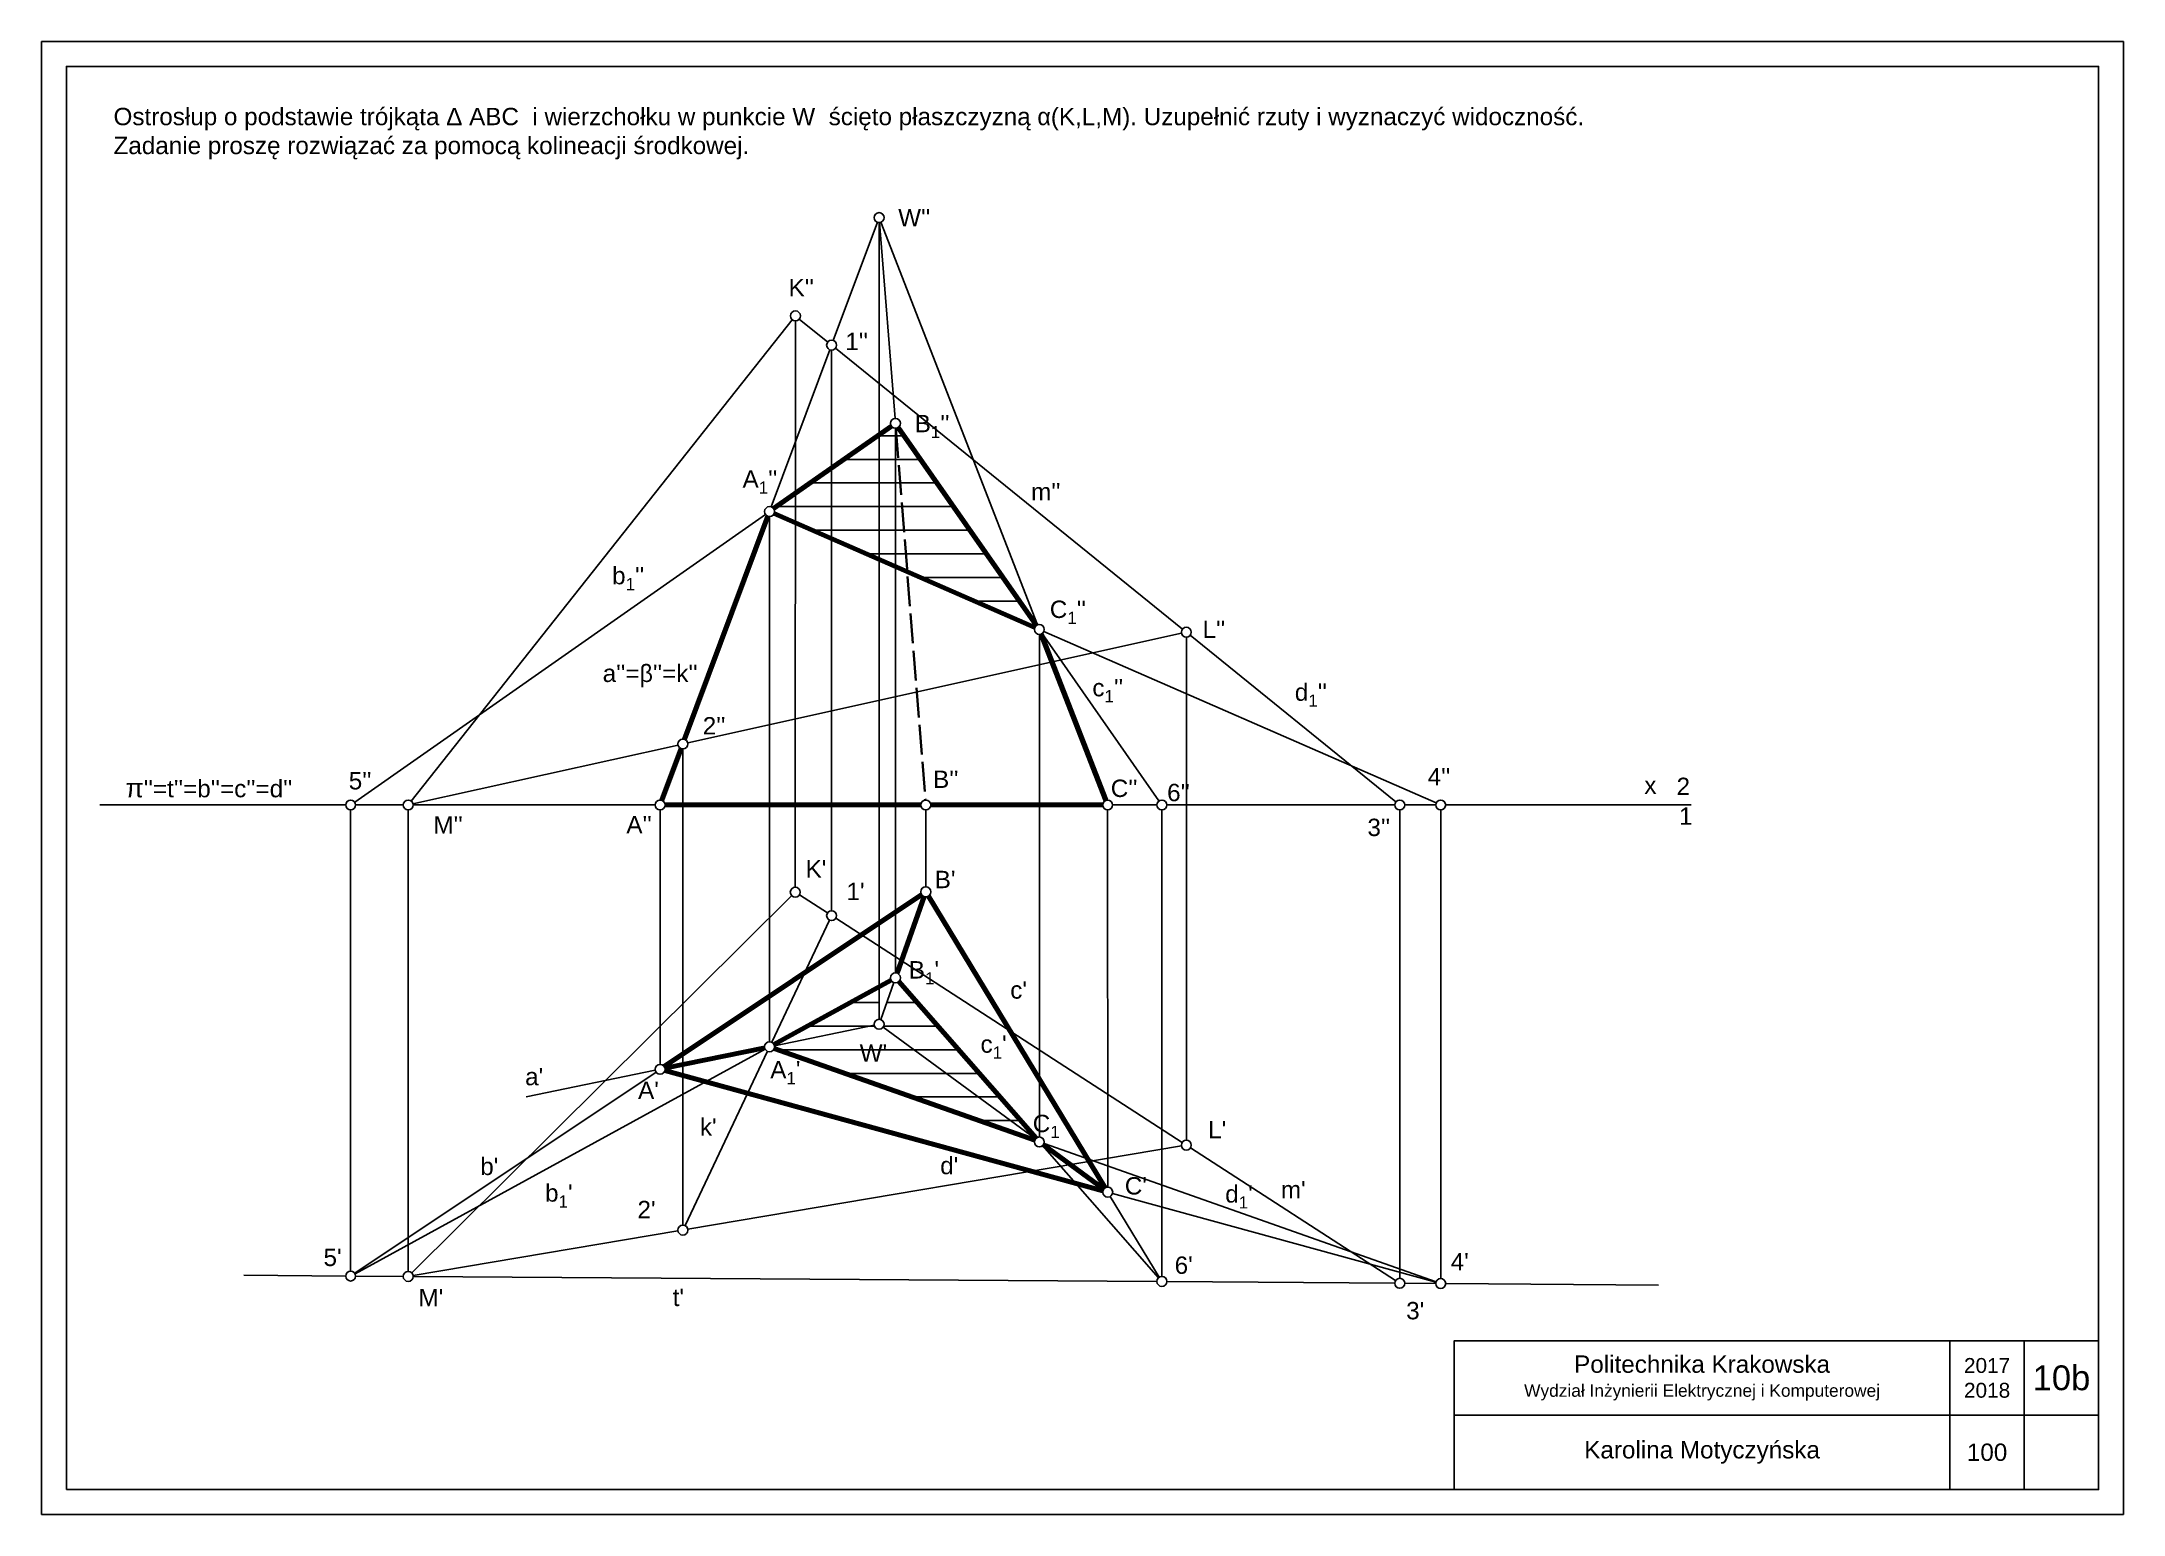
# Model space of a CAD drawing. Header units: inches. Extents: x 12 to 432, y 8 to 305.
import ezdxf

# ---------------------------------------------------------------- set-up
doc = ezdxf.new("R2010")
doc.units = ezdxf.units.IN
doc.header["$MEASUREMENT"] = 0
doc.linetypes.add('ACAD_ISO02W100', pattern=[15, 12, -3])
doc.styles.get("Standard").update_dxf_attribs({"font": 'arial.ttf'})
pattern_1 = [(0, (16.6146, 11.086), (0, 4.7625), [])]

msp = doc.modelspace()

# ---------------------------------------------------------------- hatches: boundary and pattern name
at = {"ltscale": 1.5}
h = msp.add_hatch(dxfattribs=at)
h.set_pattern_fill('LINE', color=256, scale=1.5)
h.set_pattern_definition(pattern_1)
h.paths.add_polyline_path([(164.05, 213.77), (159.66, 210.7, -0.15392), (159.84, 210.12, -0.103371), (159.75, 209.72), (164.05, 207.85)])
h.paths.add_polyline_path([(171.35, 218.89), (164.05, 213.77), (164.05, 207.85), (171.35, 204.66)])
h.paths.add_polyline_path([(180.94, 225.6), (171.35, 218.89), (171.35, 204.66), (180.94, 200.46)])
h.paths.add_polyline_path([(184.24, 226.91, -0.244693), (183.42, 227.34), (180.94, 225.6), (180.94, 200.46), (184.24, 199.02)])
h.paths.add_polyline_path([(184.24, 227.91), (184.24, 199.02), (186.62, 197.98)])
h.paths.add_polyline_path([(184.81, 227.09, -0.13335), (184.32, 226.91), (186.62, 197.98), (212.36, 186.74, -0.138163), (212.7, 187.15)])
h.paths.add_polyline_path([(185.23, 221.34), (193.17, 221.34), (193.17, 229.36), (185.23, 229.36)], flags=9)
h = msp.add_hatch(dxfattribs=at)
h.set_pattern_fill('LINE', color=256, scale=1.5)
h.set_pattern_definition(pattern_1)
h.paths.add_polyline_path([(184.9, 115.31, -0.271182), (183.91, 115.12), (181.27, 107.66, -0.318092), (181.94, 106.71, -0.159614), (181.75, 106.12), (213.27, 82.98)])
h.paths.add_polyline_path([(180.94, 114.26), (159.72, 102.65, -0.074606), (159.82, 102.37), (179.96, 106.51, -0.050724), (179.94, 106.71, -0.414214), (180.94, 107.71)])
h.paths.add_polyline_path([(181.75, 106.12, -0.650089), (179.96, 106.51), (159.82, 102.37, -0.050724), (159.84, 102.17, -0.084912), (159.78, 101.84), (212.33, 83.32, -0.073703), (212.47, 83.58)])
h.paths.add_polyline_path([(176.08, 97.23), (183.38, 97.23), (183.38, 104.44), (176.08, 104.44)], flags=24)

# ---------------------------------------------------------------- linework, layer by layer
for p, q in [((180.59, 268.45), (171.7, 244.61)), ((180.94, 107.71), (180.94, 268.39)), ((181.02, 268.39), (184.16, 228.91)), ((181.3, 268.45), (212.91, 187.27)), ((86.55, 151.73), (163.43, 248.79)), ((164.06, 248.57), (164.03, 134.35)), ((164.83, 248.94), (170.57, 244.3)), ((171, 242.74), (159.19, 211.06)), ((171.35, 242.67), (171.35, 129.62)), ((172.13, 243.04), (242.15, 186.41)), ((184.24, 226.91), (184.24, 117.07)), ((75.14, 151.52), (158.02, 209.55)), ((158.84, 103.17), (158.84, 209.12)), ((142.33, 163.46), (241.95, 185.56)), ((213.27, 185.33), (213.27, 83.98)), ((213.84, 185.52), (237.41, 151.76)), ((293.34, 151.34), (214.19, 185.93)), ((243.71, 185.15), (285.21, 151.57)), ((242.93, 184.78), (242.93, 83.33)), ((86.9, 151.16), (140.37, 163.02)), ((141.35, 162.24), (141.35, 66.2)), ((23.72, 150.94), (73.32, 150.94)), ((74.32, 56.93), (74.32, 149.94)), ((75.32, 150.94), (84.93, 150.94)), ((85.93, 149.94), (85.93, 56.85)), ((86.93, 150.94), (135.76, 150.94)), ((136.76, 98.63), (136.76, 149.94)), ((190.36, 134.42), (190.36, 149.94)), ((227.05, 149.94), (227.07, 73.86)), ((228.05, 150.94), (236.99, 150.94)), ((237.99, 149.94), (237.99, 55.85)), ((238.99, 150.94), (284.99, 150.94)), ((285.99, 149.94), (285.99, 55.48)), ((286.99, 150.94), (293.25, 150.94)), ((294.25, 55.43), (294.25, 149.94)), ((295.25, 150.94), (344.76, 150.94)), ((163.32, 132.65), (86.64, 56.56)), ((170.51, 129.16), (164.87, 132.81)), ((159.27, 103.07), (170.92, 127.72)), ((242.09, 82.88), (172.19, 128.08)), ((183.91, 115.12), (181.27, 107.66)), ((179.96, 106.51), (159.82, 102.37)), ((181.75, 106.12), (212.47, 83.58)), ((75.2, 56.41), (157.96, 101.69)), ((141.78, 66.1), (158.41, 101.26)), ((75.15, 56.49), (135.93, 97.08)), ((135.78, 97.43), (109.75, 92.08)), ((142.34, 65.37), (241.94, 82.17)), ((237.32, 55.6), (213.93, 82.23)), ((293.31, 54.76), (214.22, 82.65)), ((285.15, 55.03), (243.77, 81.79)), ((237.47, 55.71), (227.59, 72)), ((228.04, 72.59), (293.29, 54.69)), ((86.91, 56.02), (140.36, 65.03)), ((73.32, 55.94), (52.76, 56.08)), ((84.93, 55.86), (75.32, 55.93)), ((236.99, 54.82), (86.93, 55.85)), ((284.99, 54.49), (238.99, 54.81)), ((293.25, 54.43), (286.99, 54.48)), ((338.16, 54.13), (295.25, 54.42)), ((396.98, 12.88), (396.98, 42.88)), ((411.98, 12.88), (411.98, 42.88)), ((296.98, 27.88), (426.98, 27.88))]:
    msp.add_line(p, q)
at = {"lineweight": 70}
for p, q in [((159.66, 210.7), (183.42, 227.34)), ((184.81, 227.09), (212.7, 187.15)), ((158.49, 209.19), (141.7, 164.18)), ((212.36, 186.74), (159.75, 209.72)), ((213.63, 185.4), (226.69, 151.88)), ((141, 162.3), (137.11, 151.88)), ((137.76, 150.94), (189.36, 150.94)), ((191.36, 150.94), (226.05, 150.94)), ((137.6, 98.19), (189.53, 132.87)), ((190.02, 132.48), (184.57, 117.01)), ((226.55, 73.71), (190.88, 132.57)), ((159.72, 102.65), (183.36, 115.59)), ((184.9, 115.31), (212.61, 83.74)), ((157.86, 101.97), (137.74, 97.83)), ((212.33, 83.32), (159.78, 101.84)), ((137.73, 97.37), (226.11, 73.12)), ((214.08, 82.39), (226.27, 73.45))]:
    msp.add_line(p, q, dxfattribs=at)
at = {"linetype": 'ACAD_ISO02W100', "lineweight": 35, "ltscale": 0.5}
msp.add_line((184.32, 226.91), (190.28, 151.94), dxfattribs=at)
for points in [[(11.98, 7.88), (431.98, 7.88), (431.98, 304.88), (11.98, 304.88)], [(16.98, 12.88), (426.98, 12.88), (426.98, 299.88), (16.98, 299.88)], [(296.98, 12.88), (426.98, 12.88), (426.98, 42.88), (296.98, 42.88)]]:
    msp.add_lwpolyline(points, close=True)
for centre in [(180.94, 269.39), (164.06, 249.57), (171.35, 243.67), (184.24, 227.91), (158.84, 210.12), (213.27, 186.33), (242.93, 185.78), (141.35, 163.24), (74.32, 150.94), (85.93, 150.94), (136.76, 150.94), (190.36, 150.94), (227.05, 150.94), (237.99, 150.94), (285.99, 150.94), (294.25, 150.94), (190.36, 133.42), (164.03, 133.35), (171.35, 128.62), (184.24, 116.07), (180.94, 106.71), (158.84, 102.17), (136.76, 97.63), (213.27, 82.98), (242.93, 82.33), (227.07, 72.86), (141.35, 65.2), (74.32, 55.93), (85.93, 55.85), (237.99, 54.85), (285.99, 54.48), (294.25, 54.43)]:
    msp.add_circle(centre, 1)

# ---------------------------------------------------------------- texts
at = {"insert": (26.48, 291.53), "char_height": 3.5, "width": 487.7467, "attachment_point": 1}
msp.add_mtext('Ostrosłup o podstawie trójkąta Δ ABC  i wierzchołku w punkcie W  ścięto płaszczyzną {\\fSymbol|b0|i0|c2|p18;a}(K,L,M). Uzupełnić rzuty i wyznaczyć widoczność. \\PZadanie proszę rozwiązać za pomocą kolineacji środkowej.', dxfattribs=at)
for s, width, insert, char_height, attachment_point in [("W''", 8.9919, (184.79, 271.15), 3.5, 1), ("K''", 8.9919, (162.67, 257.04), 3.5, 1), ("1''", 8.9919, (174.12, 246.17), 3.5, 1), ("\\A1;B{\\H0.7x;\\S^ 1;}''", 8.9919, (188.12, 229.61), 3.5, 1), ("\\A1;A{\\H0.7x;\\S^ 1;}''", 8.9919, (153.39, 218.43), 3.5, 1), ("m''", 8.9919, (211.6, 215.86), 3.5, 1), ("\\A1;b{\\H0.7x;\\S^ 1;}''", 8.9919, (127.07, 198.94), 3.5, 1), ("\\A1;C{\\H0.7x;\\S^ 1;}''", 8.9919, (215.38, 192.15), 3.5, 1), ("L''", 8.9919, (246.19, 188.1), 3.5, 1), ("a''={\\fSymbol|b0|i0|c2|p18;b}''=k''", 8.9919, (125.17, 179.24), 3.5, 1), ("\\A1;c{\\H0.7x;\\S^ 1;}''", 8.9919, (223.97, 176.35), 3.5, 1), ("\\A1;d{\\H0.7x;\\S^ 1;}''", 8.9919, (264.81, 175.45), 3.5, 1), ("2''", 8.9919, (145.36, 168.66), 3.5, 1), ("{\\H1.0833x;π}''=t''=b''=c''=d''", 8.9919, (28.92, 156.28), 3.5, 1), ("5''", 8.9919, (73.94, 157.57), 3.5, 1), ("B''", 8.9919, (191.83, 157.87), 3.5, 1), ("C''", 8.9919, (227.68, 156.05), 3.5, 1), ("4''", 8.9919, (291.61, 158.38), 3.5, 1), ('x', 8.9919, (335.33, 156.68), 3.5, 1), ('2', 8.9919, (341.83, 156.44), 3.5, 1), ("6''", 8.9919, (239.05, 155.2), 3.5, 1), ("M''", 8.9919, (91.01, 148.68), 3.5, 1), ("A''", 8.9919, (129.95, 148.71), 3.5, 1), ("3''", 8.9919, (279.46, 148.17), 3.5, 1), ('1', 8.9919, (342.33, 150.45), 3.5, 1), ("K'", 8.9919, (166.1, 139.81), 3.5, 1), ("1'", 8.9919, (174.36, 135.26), 3.5, 1), ("B'", 8.9919, (192.16, 137.66), 3.5, 1), ("\\A1;B{\\H0.7x;\\S^ 1;}'", 8.9919, (186.94, 119.44), 3.5, 1), ("c'", 8.9919, (207.4, 115.38), 3.5, 1), ("W'", 8.9919, (177.02, 102.64), 3.5, 1), ("\\A1;c{\\H0.7x;\\S^ 1;}'", 8.9919, (201.4, 104.47), 3.5, 1), ("a'", 8.9919, (109.52, 97.91), 3.5, 1), ("\\A1;A{\\H0.7x;\\S^ 1;}'", 8.9919, (158.98, 99.3), 3.5, 1), ("A'", 8.9919, (132.31, 95.16), 3.5, 1), ("\\A1;C{\\H0.7x;\\S^ 1;}'", 8.9919, (211.94, 88.46), 3.5, 1), ("k'", 8.9919, (144.78, 87.77), 3.5, 1), ("L'", 8.9919, (247.33, 87.2), 3.5, 1), ("b'", 8.9919, (100.47, 79.8), 3.5, 1), ("d'", 8.9919, (193.27, 79.97), 3.5, 1), ("C'", 8.9919, (230.51, 75.88), 3.5, 1), ("\\A1;b{\\H0.7x;\\S^ 1;}'", 8.9919, (113.55, 74.44), 3.5, 1), ("\\A1;d{\\H0.7x;\\S^ 1;}'", 8.9919, (250.77, 74.25), 3.5, 1), ("m'", 8.9919, (262, 75.1), 3.5, 1), ("2'", 8.9919, (132.19, 71.1), 3.5, 1), ("5'", 8.9919, (68.85, 61.45), 3.5, 1), ("6'", 8.9919, (240.57, 59.88), 3.5, 1), ("4'", 8.9919, (296.26, 60.57), 3.5, 1), ("M'", 8.9919, (88.01, 53.33), 3.5, 1), ("t'", 8.9919, (139.29, 53.38), 3.5, 1), ("3'", 8.9919, (287.28, 50.71), 3.5, 1), ('Politechnika Krakowska\\P{\\H0.71429x;Wydział Inżynierii Elektrycznej i Komputerowej }', 100, (346.98, 35.38), 3.5, 5), ('2017\\P2018', 15, (404.48, 35.38), 3, 5), ('10b', 15, (419.48, 35.38), 5, 5)]:
    msp.add_mtext_dynamic_manual_height_columns(s, width=width, gutter_width=17.5, heights=[0], dxfattribs=dict(insert=insert, char_height=char_height, attachment_point=attachment_point))
at = {"lineweight": 18, "char_height": 3.5, "attachment_point": 5}
for s, width, insert in [('Karolina Motyczyńska', 100, (346.98, 20.38)), ('100', 15, (404.48, 20.38))]:
    msp.add_mtext_dynamic_manual_height_columns(s, width=width, gutter_width=17.5, heights=[0], dxfattribs=dict(at, insert=insert))

doc.saveas('drawing.dxf')
